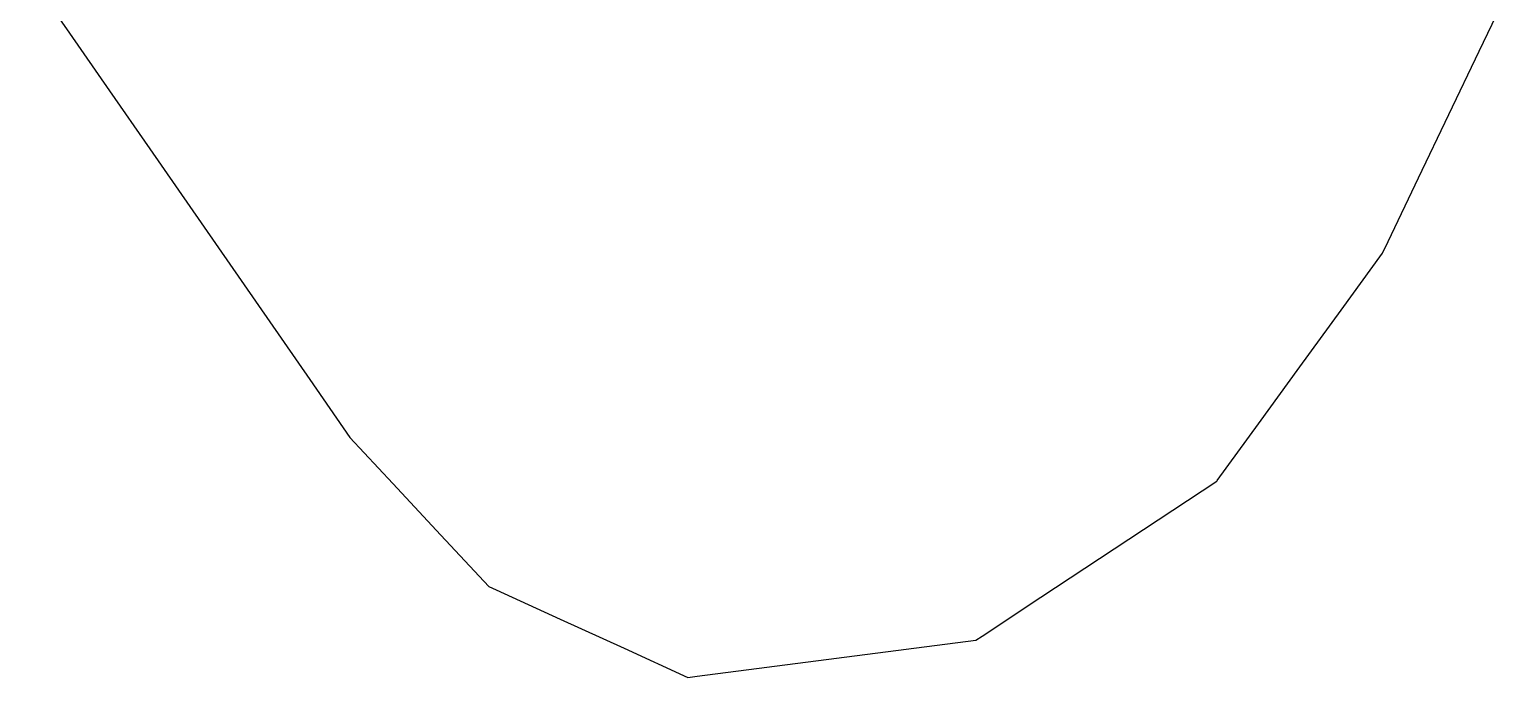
# Model space of a CAD drawing. Header units: millimetres. Extents: x 32 to 3054, y 42 to 5568.
# Drawn here: x 2578.57 to 2599.63, y 1619.07 to 1628.29 of the extents above; entities that cross this region are included whole.
import ezdxf

# ---------------------------------------------------------------- set-up
doc = ezdxf.new("R2010")
doc.units = ezdxf.units.MM
doc.layers.add('ALL_ISLANDS', color=7, linetype='Continuous')
doc.layers.add('OUTLINE_ISLAND_04', color=7, linetype='Continuous')

msp = doc.modelspace()

# ---------------------------------------------------------------- linework, layer by layer
at = {"layer": 'ALL_ISLANDS'}
msp.add_lwpolyline([(2578.5719, 1629.064), (2579.1416, 1628.2421), (2579.7113, 1627.4203), (2580.281, 1626.5984), (2580.8507, 1625.7765), (2581.4203, 1624.9547), (2581.99, 1624.1328), (2582.5597, 1623.3109), (2583.1294, 1622.4891), (2583.7424, 1621.8301), (2584.4236, 1621.0979), (2585.1047, 1620.3658), (2585.2115, 1620.317), (2586.1212, 1619.9019), (2587.031, 1619.4867), (2587.9407, 1619.0716), (2588.0728, 1619.0887), (2589.0645, 1619.2176), (2590.0562, 1619.3464), (2591.0478, 1619.4752), (2592.0395, 1619.6041), (2592.1259, 1619.6611), (2592.9606, 1620.2118), (2593.7953, 1620.7625), (2594.63, 1621.3132), (2595.4647, 1621.8639), (2595.4729, 1621.8751), (2596.0612, 1622.6838), (2596.6494, 1623.4924), (2597.2377, 1624.3011), (2597.826, 1625.1098), (2597.907, 1625.2796), (2598.3377, 1626.1821), (2598.7685, 1627.0846), (2599.1992, 1627.987), (2599.63, 1628.8895)], dxfattribs=at)
at = {"layer": 'OUTLINE_ISLAND_04'}
msp.add_lwpolyline([(2578.5719, 1629.064), (2579.1416, 1628.2421), (2579.7113, 1627.4203), (2580.281, 1626.5984), (2580.8507, 1625.7765), (2581.4203, 1624.9547), (2581.99, 1624.1328), (2582.5597, 1623.3109), (2583.1294, 1622.4891), (2583.7424, 1621.8301), (2584.4236, 1621.0979), (2585.1047, 1620.3658), (2585.2115, 1620.317), (2586.1212, 1619.9019), (2587.031, 1619.4867), (2587.9407, 1619.0716), (2588.0728, 1619.0887), (2589.0645, 1619.2176), (2590.0562, 1619.3464), (2591.0478, 1619.4752), (2592.0395, 1619.6041), (2592.1259, 1619.6611), (2592.9606, 1620.2118), (2593.7953, 1620.7625), (2594.63, 1621.3132), (2595.4647, 1621.8639), (2595.4729, 1621.8751), (2596.0612, 1622.6838), (2596.6494, 1623.4924), (2597.2377, 1624.3011), (2597.826, 1625.1098), (2597.907, 1625.2796), (2598.3377, 1626.1821), (2598.7685, 1627.0846), (2599.1992, 1627.987), (2599.63, 1628.8895)], dxfattribs=at)

doc.saveas('drawing.dxf')
